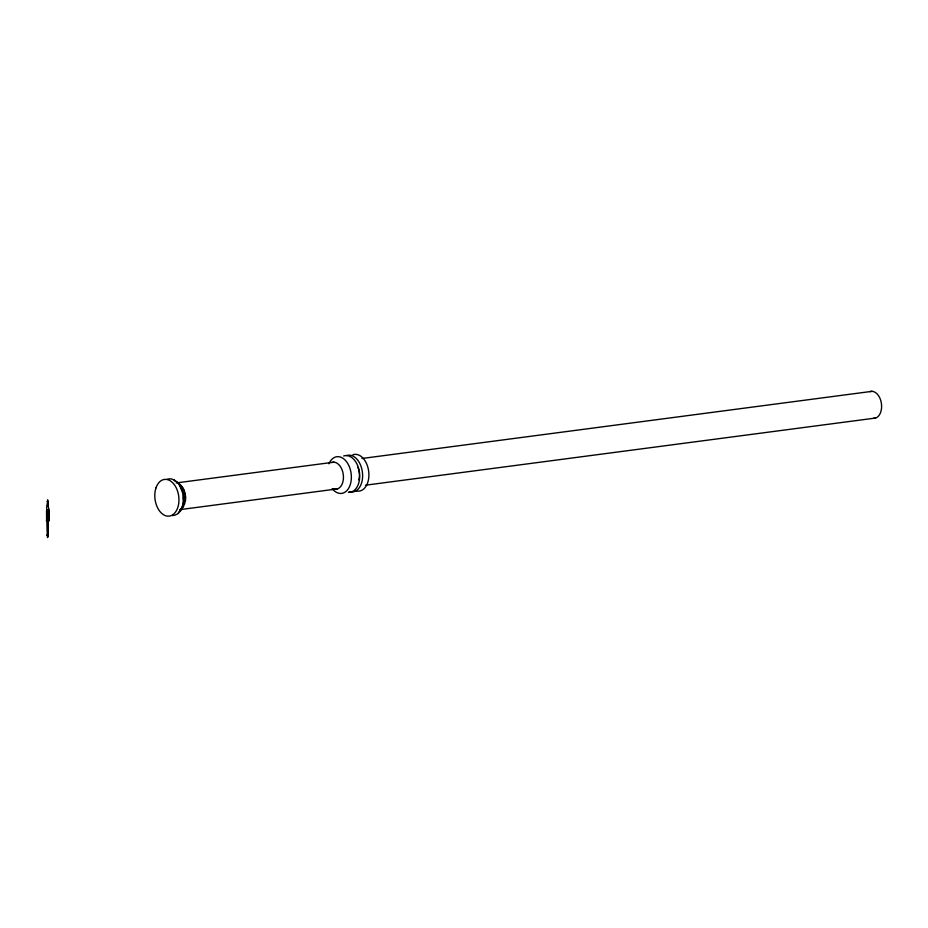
<?xml version="1.0" encoding="UTF-8"?>
<svg xmlns="http://www.w3.org/2000/svg" width="928" height="928" viewBox="0 0 928 928"><rect width="100%" height="100%" fill="white"/><g stroke="black" fill="none" stroke-linecap="round" stroke-linejoin="round"><path stroke-width="1.39" d="M46.992 509.669C45.495 520.62 49.892 522.162 48.465 509.391M48.708 521.002L48.929 518.253L48.685 521.06L49.045 519.935M46.551 510.748L46.667 521.258L46.678 507.744L47.618 501.178L47.757 503.614M47.688 521.234C48.21 553.355 46.736 530.364 46.91 518.207M47.769 536.674L47.595 534.331L47.258 535.154M183.257 502.744L182.816 493.22L179.313 484.752C184.37 490.808 185.577 499.937 182.248 507.094L183.257 502.744L185.484 500.552C186.122 494.299 184.254 486.887 178.466 483.569M48.094 527.812L48.43 518.613M47.258 535.502L47.572 534.574L47.746 536.546M47.769 503.208C48.534 504.461 47.003 506.711 48.001 506.004M48.848 520.724L48.987 519.842M47.862 533.24L47.989 527.487M47.27 535.642L47.525 535.062L47.722 535.688M183.477 506.444L179.707 510.435L183.477 506.444L185.484 500.552M47.722 504.832L47.444 505.482M172.237 515.562C176.691 515.701 180.368 512.198 181.679 508.138M180.508 510.771L183.129 505.087L184.753 503.753M178.153 513.52L179.197 511.456M183.442 498.011L185.623 497.083M167.446 479.173C173.13 477.421 177.793 482.2 180.682 486.481L182.596 487.339M176.146 482.943L333.952 462.179M361.943 458.49L872.123 391.326M180.264 509.588L337.467 488.894M365.458 485.205L875.638 418.041M185.171 493.557L182.816 493.22M184.127 490.239L181.401 488.708M46.667 521.258L46.504 519.982M180.658 485.066L176.68 481.655M48.059 505.18L48.998 510.075L48.778 518.381M173.687 479.614L175.23 481.342M47.769 535.978L47.827 533.484M47.247 501.549L47.722 499.821L47.978 504.032M49.08 518.462L48.917 510.261M869.849 391.616A13.595 8.77 82.5 0 1 881.438 403.68A13.595 8.77 82.5 0 1 873.364 418.342M352.884 454.766A18.514 11.948 82.5 0 1 368.834 472.804A18.514 11.948 82.5 0 1 355.563 490.715M331.679 462.469A13.595 8.77 82.5 0 1 343.43 476.308A13.595 8.77 82.5 0 1 332.885 488.569M328.906 463.814A18.514 11.948 82.5 0 1 345.796 460.81A18.514 11.948 82.5 0 1 349.264 487.142A18.514 11.948 82.5 0 1 332.178 488.604M346.608 455.59A18.514 11.948 82.5 0 1 362.558 473.628A18.514 11.948 82.5 0 1 349.288 491.55M357.906 467.364A13.595 8.77 82.5 0 1 359.403 474.196M359.426 475.368A13.595 8.77 82.5 0 1 358.834 479.857M343.662 455.973A18.514 11.948 82.5 0 1 359.449 472.41A18.514 11.948 82.5 0 1 348.452 492.362M46.678 519.854L46.748 520.666L46.678 519.854M156.008 487.826A18.514 11.948 82.5 0 0 167.724 516.154A18.514 11.948 82.5 0 0 176.888 489.3A18.514 11.948 82.5 0 0 156.008 487.826"/></g></svg>
